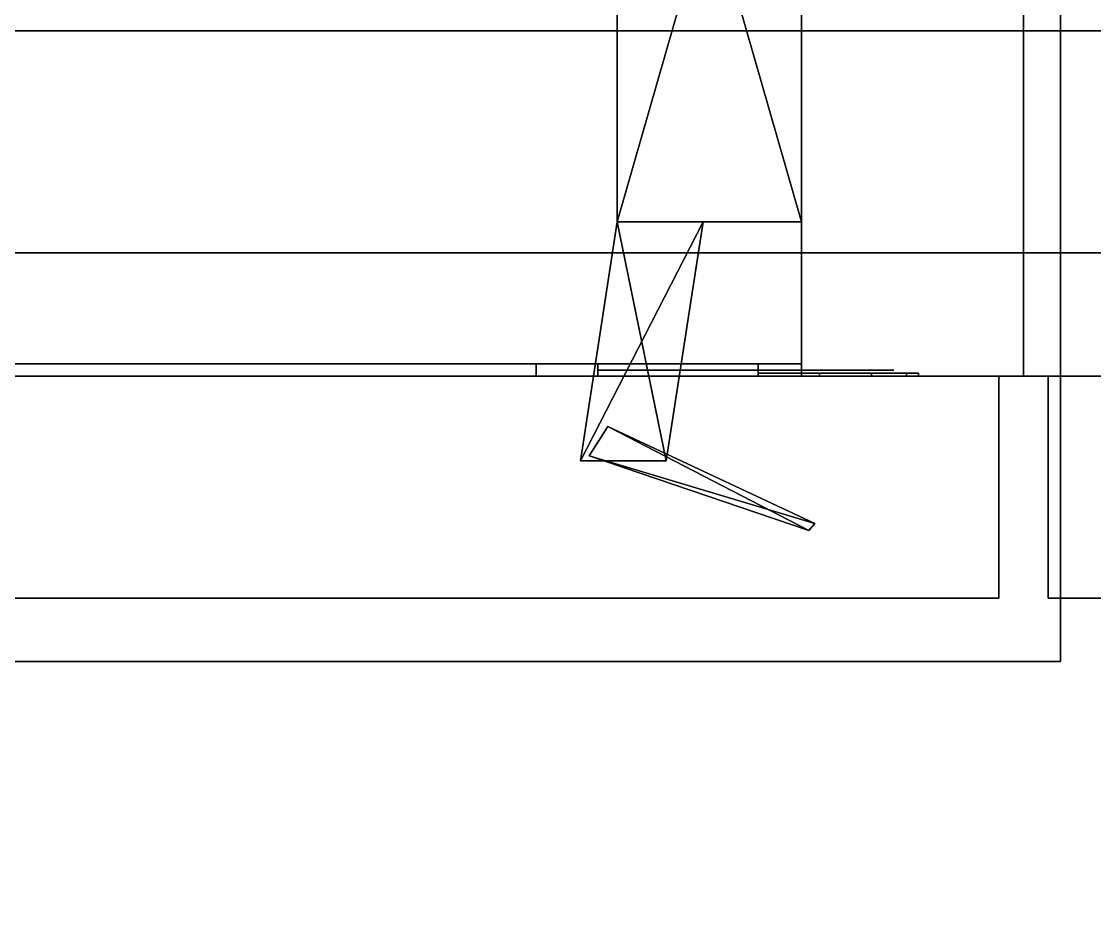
# Model space of a CAD drawing. Extents: x 0 to 5228, y -2725 to 0.
# Drawn here: x 4325.3 to 4412.2, y -773.6 to -701.2 of the extents above; entities that cross this region are included whole.
import ezdxf

# ---------------------------------------------------------------- set-up
doc = ezdxf.new("R2010")
doc.units = 0
for name, color, linetype in [('LAYER0', 7, 'CONTINUOUS'), ('LAYER1', 7, 'CONTINUOUS'), ('LAYER335', 7, 'CONTINUOUS'), ('LAYER336', 7, 'CONTINUOUS'), ('LAYER339', 7, 'CONTINUOUS'), ('LAYER353', 28, 'CONTINUOUS'), ('LAYER354', 253, 'CONTINUOUS'), ('LAYER355', 28, 'CONTINUOUS'), ('LAYER356', 253, 'CONTINUOUS'), ('LAYER357', 251, 'CONTINUOUS'), ('LAYER527', 7, 'CONTINUOUS'), ('LAYER529', 7, 'CONTINUOUS'), ('LAYER546', 7, 'CONTINUOUS'), ('LAYER547', 28, 'CONTINUOUS'), ('LAYER548', 253, 'CONTINUOUS'), ('LAYER549', 28, 'CONTINUOUS'), ('LAYER550', 253, 'CONTINUOUS'), ('LAYER551', 251, 'CONTINUOUS'), ('LAYER552', 7, 'CONTINUOUS'), ('LAYER640', 7, 'CONTINUOUS'), ('LAYER753', 251, 'CONTINUOUS'), ('LAYER755', 251, 'CONTINUOUS'), ('LAYER758', 251, 'CONTINUOUS'), ('LAYER807', 251, 'CONTINUOUS')]:
    doc.layers.add(name, color=color, linetype=linetype)

msp = doc.modelspace()

# ---------------------------------------------------------------- linework, layer by layer
at = {"layer": 'LAYER0', "invisible_edges": 1}
for points in [[(5227.5, 0), (0, -2725.14), (0, 0), (5227.5, 0)], [(5227.5, -2725.14, 5), (0, 0, 5), (0, -2725.14, 5), (5227.5, -2725.14, 5)], [(0, 0, 5), (5227.5, -2725.14, 5), (5227.5, 0, 5), (0, 0, 5)], [(0, -2725.14), (5227.5, 0), (5227.5, -2725.14), (0, -2725.14)]]:
    msp.add_3dface(points, dxfattribs=at)
at = {"layer": 'LAYER335', "invisible_edges": 1}
for points in [[(3740.5, -150, 2474), (4388.5, -730, 2474), (4388.5, -150, 2474), (3740.5, -150, 2474)], [(4388.5, -730, 2474), (3740.5, -150, 2474), (3740.5, -730, 2474), (4388.5, -730, 2474)], [(3740.5, -730, 2456), (4388.5, -150, 2456), (4388.5, -730, 2456), (3740.5, -730, 2456)], [(4388.5, -150, 2456), (3740.5, -730, 2456), (3740.5, -150, 2456), (4388.5, -150, 2456)], [(4388.5, -150, 2456), (4388.5, -730, 2474), (4388.5, -730, 2456), (4388.5, -150, 2456)], [(4388.5, -730, 2474), (4388.5, -150, 2456), (4388.5, -150, 2474), (4388.5, -730, 2474)], [(3740.5, -730, 2456), (4388.5, -730, 2474), (3740.5, -730, 2474), (3740.5, -730, 2456)], [(4388.5, -730, 2474), (3740.5, -730, 2456), (4388.5, -730, 2456), (4388.5, -730, 2474)]]:
    msp.add_3dface(points, dxfattribs=at)
at = {"layer": 'LAYER336', "invisible_edges": 1}
for points in [[(4388.5, -150, 1994), (3740.5, -730, 1994), (3740.5, -150, 1994), (4388.5, -150, 1994)], [(3740.5, -730, 1994), (4388.5, -150, 1994), (4388.5, -730, 1994), (3740.5, -730, 1994)], [(4388.5, -730, 2012), (3740.5, -150, 2012), (3740.5, -730, 2012), (4388.5, -730, 2012)], [(3740.5, -150, 2012), (4388.5, -730, 2012), (4388.5, -150, 2012), (3740.5, -150, 2012)], [(4388.5, -150, 1994), (4388.5, -730, 2012), (4388.5, -730, 1994), (4388.5, -150, 1994)], [(4388.5, -730, 2012), (4388.5, -150, 1994), (4388.5, -150, 2012), (4388.5, -730, 2012)], [(4388.5, -730, 2012), (3740.5, -730, 1994), (4388.5, -730, 1994), (4388.5, -730, 2012)], [(3740.5, -730, 1994), (4388.5, -730, 2012), (3740.5, -730, 2012), (3740.5, -730, 1994)]]:
    msp.add_3dface(points, dxfattribs=at)
at = {"layer": 'LAYER339', "invisible_edges": 1}
for points in [[(4388.5, -150, 1993), (4388.5, -730, 2475), (4388.5, -150, 2475), (4388.5, -150, 1993)], [(4388.5, -730, 2475), (4388.5, -150, 1993), (4388.5, -730, 1993), (4388.5, -730, 2475)], [(4388.5, -150, 1993), (4406.5, -730, 1993), (4388.5, -730, 1993), (4388.5, -150, 1993)], [(4406.5, -730, 1993), (4388.5, -150, 1993), (4406.5, -150, 1993), (4406.5, -730, 1993)], [(4406.5, -150, 2475), (4388.5, -730, 2475), (4406.5, -730, 2475), (4406.5, -150, 2475)], [(4388.5, -730, 2475), (4406.5, -150, 2475), (4388.5, -150, 2475), (4388.5, -730, 2475)], [(4406.5, -730, 1993), (4406.5, -150, 2475), (4406.5, -730, 2475), (4406.5, -730, 1993)], [(4406.5, -150, 2475), (4406.5, -730, 1993), (4406.5, -150, 1993), (4406.5, -150, 2475)], [(4406.5, -730, 1993), (4388.5, -730, 2475), (4388.5, -730, 1993), (4406.5, -730, 1993)], [(4388.5, -730, 2475), (4406.5, -730, 1993), (4406.5, -730, 2475), (4388.5, -730, 2475)]]:
    msp.add_3dface(points, dxfattribs=at)
at = {"layer": 'LAYER353'}
for points in [[(4367, -729, 2117), (4367, -730, 2117), (4367, -729, 2117)], [(4367, -729, 2075), (4385, -729, 2075), (4385, -729, 2075), (4367, -729, 2075)], [(4367, -729, 2117), (4385, -729, 2117), (4385, -729, 2117), (4367, -729, 2117)], [(4385, -729, 2075), (4385, -730, 2075), (4367, -730, 2075), (4367, -729, 2075)], [(4367, -730, 2075), (4367, -730, 2117), (4367, -729, 2117), (4367, -729, 2075)], [(4385, -729, 2117), (4385, -730, 2117), (4367, -730, 2117), (4367, -729, 2117)], [(4372, -729, 2087), (4372, -730, 2087), (4372, -730, 2105), (4372, -729, 2105)], [(4372, -729, 2087), (4372, -730, 2087), (4385, -730, 2087), (4385, -729, 2087)], [(4372, -729, 2105), (4372, -730, 2105), (4385, -730, 2105), (4385, -729, 2105)], [(4385, -729, 2087), (4385, -730, 2087), (4385, -730, 2075), (4385, -729, 2075)], [(4385, -729, 2105), (4385, -730, 2105), (4385, -730, 2117), (4385, -729, 2117)], [(4367, -730, 2075), (4385, -730, 2075), (4385, -730, 2117), (4367, -730, 2117)], [(4372, -730, 2087), (4372, -730, 2105), (4372, -730, 2087)], [(4385, -730, 2087), (4385, -730, 2075), (4385, -730, 2087)], [(4385, -730, 2105), (4385, -730, 2117), (4385, -730, 2105)]]:
    msp.add_3dface(points, dxfattribs=at)
for points, invisible_edges in [([(4367, -729, 2117), (4367, -729, 2075), (4372, -729, 2087), (4372, -729, 2105)], 10), ([(4367, -729, 2075), (4372, -729, 2087), (4385, -729, 2087), (4385, -729, 2075)], 1), ([(4367, -729, 2117), (4372, -729, 2105), (4385, -729, 2105), (4385, -729, 2117)], 1), ([(4385, -729.5, 2105), (4385, -729.5, 2087), (4372, -729.5, 2087), (4372, -729.5, 2105)], 1), ([(4389.209, -729.5, 2101.317), (4389, -729.5, 2090.5), (4385, -729.5, 2087), (4385, -729.5, 2105)], 5), ([(4385, -729.75, 2083), (4389.975, -729.75, 2083.99), (4389, -729.75, 2090.5), (4385, -729.75, 2087)], 2), ([(4389.975, -729.75, 2108.01), (4385, -729.75, 2109), (4385, -729.75, 2105), (4389, -729.75, 2101.5)], 8), ([(4396, -729.5, 2101.5), (4396, -729.5, 2090.5), (4389, -729.5, 2090.5), (4389.209, -729.5, 2101.317)], 4), ([(4389.975, -729.75, 2083.99), (4394.192, -729.75, 2086.808), (4392.5, -729.75, 2090.5), (4389, -729.75, 2090.5)], 10), ([(4394.192, -729.75, 2105.192), (4389.975, -729.75, 2108.01), (4389, -729.75, 2101.5), (4392.5, -729.75, 2101.5)], 10), ([(4394.192, -729.75, 2086.808), (4397.011, -729.75, 2091.025), (4396, -729.75, 2090.5), (4392.5, -729.75, 2090.5)], 10), ([(4397.011, -729.75, 2100.975), (4394.192, -729.75, 2105.192), (4392.5, -729.75, 2101.5), (4396, -729.75, 2101.5)], 10), ([(4397.011, -729.75, 2091.025), (4398, -729.75, 2096), (4396, -729.75, 2096), (4396, -729.75, 2090.5)], 10), ([(4398, -729.75, 2096), (4397.011, -729.75, 2100.975), (4396, -729.75, 2101.5), (4396, -729.75, 2096)], 10)]:
    msp.add_3dface(points, dxfattribs=dict(at, invisible_edges=invisible_edges))
at = {"layer": 'LAYER354'}
for points in [[(4388.5, -717.5, 2089.217), (4373.579, -717.5, 2089.217), (4388.5, -665.5, 2089.217), (4388.5, -717.5, 2089.217)], [(4388.5, -665.5, 2089.217), (4373.579, -717.5, 2089.217), (4373.579, -665.5, 2089.217), (4388.5, -665.5, 2089.217)], [(4388.5, -665.5, 2102.783), (4373.579, -665.5, 2102.783), (4388.5, -717.5, 2102.783), (4388.5, -665.5, 2102.783)], [(4388.5, -717.5, 2102.783), (4373.579, -665.5, 2102.783), (4373.579, -717.5, 2102.783), (4388.5, -717.5, 2102.783)], [(4373.579, -717.5, 2089.217), (4373.579, -717.5, 2102.783), (4373.579, -665.5, 2089.217), (4373.579, -717.5, 2089.217)], [(4373.579, -665.5, 2089.217), (4373.579, -717.5, 2102.783), (4373.579, -665.5, 2102.783), (4373.579, -665.5, 2089.217)], [(4377.558, -736.8652, 2089.217), (4370.594, -736.8652, 2089.217), (4380.542, -717.5, 2089.217), (4377.558, -736.8652, 2089.217)], [(4380.542, -717.5, 2089.217), (4370.594, -736.8652, 2089.217), (4373.579, -717.5, 2089.217), (4380.542, -717.5, 2089.217)], [(4377.558, -736.8652, 2102.783), (4373.579, -717.5, 2102.783), (4370.594, -736.8652, 2102.783), (4377.558, -736.8652, 2102.783)], [(4370.594, -736.8652, 2089.217), (4370.594, -736.8652, 2102.783), (4373.579, -717.5, 2089.217), (4370.594, -736.8652, 2089.217)], [(4373.579, -717.5, 2089.217), (4370.594, -736.8652, 2102.783), (4373.579, -717.5, 2102.783), (4373.579, -717.5, 2089.217)], [(4380.542, -717.5, 2102.783), (4373.579, -717.5, 2102.783), (4377.558, -736.8652, 2102.783), (4380.542, -717.5, 2102.783)], [(4372.808, -734.0752, 2090.348), (4389.091, -742.5, 2090.348), (4371.318, -736.4556, 2090.348), (4372.808, -734.0752, 2090.348)], [(4372.808, -734.0752, 2101.652), (4371.318, -736.4556, 2101.652), (4389.582, -741.9229, 2101.652), (4372.808, -734.0752, 2101.652)], [(4389.582, -741.9229, 2090.348), (4389.091, -742.5, 2090.348), (4372.808, -734.0752, 2090.348), (4389.582, -741.9229, 2090.348)], [(4389.582, -741.9229, 2101.652), (4371.318, -736.4556, 2101.652), (4389.091, -742.5, 2101.652), (4389.582, -741.9229, 2101.652)], [(4389.091, -742.5, 2090.348), (4389.091, -742.5, 2101.652), (4371.318, -736.4556, 2090.348), (4389.091, -742.5, 2090.348)], [(4371.318, -736.4556, 2090.348), (4389.091, -742.5, 2101.652), (4371.318, -736.4556, 2101.652), (4371.318, -736.4556, 2090.348)]]:
    msp.add_3dface(points, dxfattribs=at)
at = {"layer": 'LAYER355'}
for points in [[(4367, -729, 2393), (4367, -730, 2393), (4367, -729, 2393)], [(4367, -729, 2351), (4385, -729, 2351), (4385, -729, 2351), (4367, -729, 2351)], [(4367, -729, 2393), (4385, -729, 2393), (4385, -729, 2393), (4367, -729, 2393)], [(4385, -729, 2351), (4385, -730, 2351), (4367, -730, 2351), (4367, -729, 2351)], [(4367, -730, 2351), (4367, -730, 2393), (4367, -729, 2393), (4367, -729, 2351)], [(4385, -729, 2393), (4385, -730, 2393), (4367, -730, 2393), (4367, -729, 2393)], [(4372, -729, 2363), (4372, -730, 2363), (4372, -730, 2381), (4372, -729, 2381)], [(4372, -729, 2363), (4372, -730, 2363), (4385, -730, 2363), (4385, -729, 2363)], [(4372, -729, 2381), (4372, -730, 2381), (4385, -730, 2381), (4385, -729, 2381)], [(4385, -729, 2363), (4385, -730, 2363), (4385, -730, 2351), (4385, -729, 2351)], [(4385, -729, 2381), (4385, -730, 2381), (4385, -730, 2393), (4385, -729, 2393)], [(4367, -730, 2351), (4385, -730, 2351), (4385, -730, 2393), (4367, -730, 2393)], [(4372, -730, 2363), (4372, -730, 2381), (4372, -730, 2363)], [(4385, -730, 2363), (4385, -730, 2351), (4385, -730, 2363)], [(4385, -730, 2381), (4385, -730, 2393), (4385, -730, 2381)]]:
    msp.add_3dface(points, dxfattribs=at)
for points, invisible_edges in [([(4367, -729, 2393), (4367, -729, 2351), (4372, -729, 2363), (4372, -729, 2381)], 10), ([(4367, -729, 2351), (4372, -729, 2363), (4385, -729, 2363), (4385, -729, 2351)], 1), ([(4367, -729, 2393), (4372, -729, 2381), (4385, -729, 2381), (4385, -729, 2393)], 1), ([(4385, -729.5, 2381), (4385, -729.5, 2363), (4372, -729.5, 2363), (4372, -729.5, 2381)], 1), ([(4389.209, -729.5, 2377.317), (4389, -729.5, 2366.5), (4385, -729.5, 2363), (4385, -729.5, 2381)], 5), ([(4385, -729.75, 2359), (4389.975, -729.75, 2359.99), (4389, -729.75, 2366.5), (4385, -729.75, 2363)], 2), ([(4389.975, -729.75, 2384.01), (4385, -729.75, 2385), (4385, -729.75, 2381), (4389, -729.75, 2377.5)], 8), ([(4396, -729.5, 2377.5), (4396, -729.5, 2366.5), (4389, -729.5, 2366.5), (4389.209, -729.5, 2377.317)], 4), ([(4389.975, -729.75, 2359.99), (4394.192, -729.75, 2362.808), (4392.5, -729.75, 2366.5), (4389, -729.75, 2366.5)], 10), ([(4394.192, -729.75, 2381.192), (4389.975, -729.75, 2384.01), (4389, -729.75, 2377.5), (4392.5, -729.75, 2377.5)], 10), ([(4394.192, -729.75, 2362.808), (4397.011, -729.75, 2367.025), (4396, -729.75, 2366.5), (4392.5, -729.75, 2366.5)], 10), ([(4397.011, -729.75, 2376.975), (4394.192, -729.75, 2381.192), (4392.5, -729.75, 2377.5), (4396, -729.75, 2377.5)], 10), ([(4397.011, -729.75, 2367.025), (4398, -729.75, 2372), (4396, -729.75, 2372), (4396, -729.75, 2366.5)], 10), ([(4398, -729.75, 2372), (4397.011, -729.75, 2376.975), (4396, -729.75, 2377.5), (4396, -729.75, 2372)], 10)]:
    msp.add_3dface(points, dxfattribs=dict(at, invisible_edges=invisible_edges))
at = {"layer": 'LAYER356'}
for points in [[(4388.5, -717.5, 2365.217), (4373.579, -717.5, 2365.217), (4388.5, -665.5, 2365.217), (4388.5, -717.5, 2365.217)], [(4388.5, -665.5, 2365.217), (4373.579, -717.5, 2365.217), (4373.579, -665.5, 2365.217), (4388.5, -665.5, 2365.217)], [(4388.5, -665.5, 2378.783), (4373.579, -665.5, 2378.783), (4388.5, -717.5, 2378.783), (4388.5, -665.5, 2378.783)], [(4388.5, -717.5, 2378.783), (4373.579, -665.5, 2378.783), (4373.579, -717.5, 2378.783), (4388.5, -717.5, 2378.783)], [(4373.579, -717.5, 2365.217), (4373.579, -717.5, 2378.783), (4373.579, -665.5, 2365.217), (4373.579, -717.5, 2365.217)], [(4373.579, -665.5, 2365.217), (4373.579, -717.5, 2378.783), (4373.579, -665.5, 2378.783), (4373.579, -665.5, 2365.217)], [(4377.558, -736.8652, 2365.217), (4370.594, -736.8652, 2365.217), (4380.542, -717.5, 2365.217), (4377.558, -736.8652, 2365.217)], [(4380.542, -717.5, 2365.217), (4370.594, -736.8652, 2365.217), (4373.579, -717.5, 2365.217), (4380.542, -717.5, 2365.217)], [(4377.558, -736.8652, 2378.783), (4373.579, -717.5, 2378.783), (4370.594, -736.8652, 2378.783), (4377.558, -736.8652, 2378.783)], [(4370.594, -736.8652, 2365.217), (4370.594, -736.8652, 2378.783), (4373.579, -717.5, 2365.217), (4370.594, -736.8652, 2365.217)], [(4373.579, -717.5, 2365.217), (4370.594, -736.8652, 2378.783), (4373.579, -717.5, 2378.783), (4373.579, -717.5, 2365.217)], [(4380.542, -717.5, 2378.783), (4373.579, -717.5, 2378.783), (4377.558, -736.8652, 2378.783), (4380.542, -717.5, 2378.783)], [(4372.808, -734.0752, 2366.348), (4389.091, -742.5, 2366.348), (4371.318, -736.4556, 2366.348), (4372.808, -734.0752, 2366.348)], [(4372.808, -734.0752, 2377.652), (4371.318, -736.4556, 2377.652), (4389.582, -741.9229, 2377.652), (4372.808, -734.0752, 2377.652)], [(4389.582, -741.9229, 2366.348), (4389.091, -742.5, 2366.348), (4372.808, -734.0752, 2366.348), (4389.582, -741.9229, 2366.348)], [(4389.582, -741.9229, 2377.652), (4371.318, -736.4556, 2377.652), (4389.091, -742.5, 2377.652), (4389.582, -741.9229, 2377.652)], [(4389.091, -742.5, 2366.348), (4389.091, -742.5, 2377.652), (4371.318, -736.4556, 2366.348), (4389.091, -742.5, 2366.348)], [(4371.318, -736.4556, 2366.348), (4389.091, -742.5, 2377.652), (4371.318, -736.4556, 2377.652), (4371.318, -736.4556, 2366.348)]]:
    msp.add_3dface(points, dxfattribs=at)
at = {"layer": 'LAYER357', "invisible_edges": 1}
for points in [[(4066, -730, 2472), (4404.5, -730, 1968), (4066, -730, 1968), (4066, -730, 2472)], [(4404.5, -730, 1968), (4066, -730, 2472), (4404.5, -730, 2472), (4404.5, -730, 1968)], [(4066, -748, 1968), (4404.5, -730, 1968), (4404.5, -748, 1968), (4066, -748, 1968)], [(4404.5, -730, 1968), (4066, -748, 1968), (4066, -730, 1968), (4404.5, -730, 1968)], [(4066, -730, 2472), (4404.5, -748, 2472), (4404.5, -730, 2472), (4066, -730, 2472)], [(4404.5, -748, 2472), (4066, -730, 2472), (4066, -748, 2472), (4404.5, -748, 2472)], [(4404.5, -748, 2472), (4404.5, -730, 1968), (4404.5, -730, 2472), (4404.5, -748, 2472)], [(4404.5, -730, 1968), (4404.5, -748, 2472), (4404.5, -748, 1968), (4404.5, -730, 1968)], [(4404.5, -748, 2472), (4066, -748, 1968), (4404.5, -748, 1968), (4404.5, -748, 2472)], [(4066, -748, 1968), (4404.5, -748, 2472), (4066, -748, 2472), (4066, -748, 1968)]]:
    msp.add_3dface(points, dxfattribs=at)
at = {"layer": 'LAYER527', "invisible_edges": 1}
for points in [[(4024.5, -174.6001, 538.5), (4388.5, -730, 538.5), (4388.5, -174.6001, 538.5), (4024.5, -174.6001, 538.5)], [(4388.5, -730, 538.5), (4024.5, -174.6001, 538.5), (4024.5, -730, 538.5), (4388.5, -730, 538.5)], [(4024.5, -730, 520.5), (4388.5, -174.6001, 520.5), (4388.5, -730, 520.5), (4024.5, -730, 520.5)], [(4388.5, -174.6001, 520.5), (4024.5, -730, 520.5), (4024.5, -174.6001, 520.5), (4388.5, -174.6001, 520.5)], [(4388.5, -174.6001, 520.5), (4388.5, -730, 538.5), (4388.5, -730, 520.5), (4388.5, -174.6001, 520.5)], [(4388.5, -730, 538.5), (4388.5, -174.6001, 520.5), (4388.5, -174.6001, 538.5), (4388.5, -730, 538.5)], [(4024.5, -730, 520.5), (4388.5, -730, 538.5), (4024.5, -730, 538.5), (4024.5, -730, 520.5)], [(4388.5, -730, 538.5), (4024.5, -730, 520.5), (4388.5, -730, 520.5), (4388.5, -730, 538.5)]]:
    msp.add_3dface(points, dxfattribs=at)
at = {"layer": 'LAYER529', "invisible_edges": 1}
for points in [[(4388.5, -150, 155), (4388.5, -730, 885), (4388.5, -150, 885), (4388.5, -150, 155)], [(4388.5, -730, 885), (4388.5, -150, 155), (4388.5, -730, 155), (4388.5, -730, 885)], [(4388.5, -150, 155), (4406.5, -730, 155), (4388.5, -730, 155), (4388.5, -150, 155)], [(4406.5, -730, 155), (4388.5, -150, 155), (4406.5, -150, 155), (4406.5, -730, 155)], [(4406.5, -150, 885), (4388.5, -730, 885), (4406.5, -730, 885), (4406.5, -150, 885)], [(4388.5, -730, 885), (4406.5, -150, 885), (4388.5, -150, 885), (4388.5, -730, 885)], [(4406.5, -730, 155), (4406.5, -150, 885), (4406.5, -730, 885), (4406.5, -730, 155)], [(4406.5, -150, 885), (4406.5, -730, 155), (4406.5, -150, 155), (4406.5, -150, 885)], [(4406.5, -730, 155), (4388.5, -730, 885), (4388.5, -730, 155), (4406.5, -730, 155)], [(4388.5, -730, 885), (4406.5, -730, 155), (4406.5, -730, 885), (4388.5, -730, 885)]]:
    msp.add_3dface(points, dxfattribs=at)
at = {"layer": 'LAYER546', "invisible_edges": 1}
for points in [[(4388.5, -150, 156), (4024.5, -730, 156), (4024.5, -150, 156), (4388.5, -150, 156)], [(4024.5, -730, 156), (4388.5, -150, 156), (4388.5, -730, 156), (4024.5, -730, 156)], [(4388.5, -730, 174), (4024.5, -150, 174), (4024.5, -730, 174), (4388.5, -730, 174)], [(4024.5, -150, 174), (4388.5, -730, 174), (4388.5, -150, 174), (4024.5, -150, 174)], [(4388.5, -150, 156), (4388.5, -730, 174), (4388.5, -730, 156), (4388.5, -150, 156)], [(4388.5, -730, 174), (4388.5, -150, 156), (4388.5, -150, 174), (4388.5, -730, 174)], [(4388.5, -730, 174), (4024.5, -730, 156), (4388.5, -730, 156), (4388.5, -730, 174)], [(4024.5, -730, 156), (4388.5, -730, 174), (4024.5, -730, 174), (4024.5, -730, 156)]]:
    msp.add_3dface(points, dxfattribs=at)
at = {"layer": 'LAYER547'}
for points in [[(4367, -729, 279), (4367, -730, 279), (4367, -729, 279)], [(4367, -729, 237), (4385, -729, 237), (4385, -729, 237), (4367, -729, 237)], [(4367, -729, 279), (4385, -729, 279), (4385, -729, 279), (4367, -729, 279)], [(4385, -729, 237), (4385, -730, 237), (4367, -730, 237), (4367, -729, 237)], [(4367, -730, 237), (4367, -730, 279), (4367, -729, 279), (4367, -729, 237)], [(4385, -729, 279), (4385, -730, 279), (4367, -730, 279), (4367, -729, 279)], [(4372, -729, 249), (4372, -730, 249), (4372, -730, 267), (4372, -729, 267)], [(4372, -729, 249), (4372, -730, 249), (4385, -730, 249), (4385, -729, 249)], [(4372, -729, 267), (4372, -730, 267), (4385, -730, 267), (4385, -729, 267)], [(4385, -729, 249), (4385, -730, 249), (4385, -730, 237), (4385, -729, 237)], [(4385, -729, 267), (4385, -730, 267), (4385, -730, 279), (4385, -729, 279)], [(4367, -730, 237), (4385, -730, 237), (4385, -730, 279), (4367, -730, 279)], [(4372, -730, 249), (4372, -730, 267), (4372, -730, 249)], [(4385, -730, 249), (4385, -730, 237), (4385, -730, 249)], [(4385, -730, 267), (4385, -730, 279), (4385, -730, 267)]]:
    msp.add_3dface(points, dxfattribs=at)
for points, invisible_edges in [([(4367, -729, 279), (4367, -729, 237), (4372, -729, 249), (4372, -729, 267)], 10), ([(4367, -729, 237), (4372, -729, 249), (4385, -729, 249), (4385, -729, 237)], 1), ([(4367, -729, 279), (4372, -729, 267), (4385, -729, 267), (4385, -729, 279)], 1), ([(4385, -729.5, 267), (4385, -729.5, 249), (4372, -729.5, 249), (4372, -729.5, 267)], 1), ([(4389.209, -729.5, 263.3167), (4389, -729.5, 252.5), (4385, -729.5, 249), (4385, -729.5, 267)], 5), ([(4385, -729.75, 245), (4389.975, -729.75, 245.9896), (4389, -729.75, 252.5), (4385, -729.75, 249)], 2), ([(4389.975, -729.75, 270.0104), (4385, -729.75, 271), (4385, -729.75, 267), (4389, -729.75, 263.5)], 8), ([(4396, -729.5, 263.5), (4396, -729.5, 252.5), (4389, -729.5, 252.5), (4389.209, -729.5, 263.3167)], 4), ([(4389.975, -729.75, 245.9896), (4394.192, -729.75, 248.8076), (4392.5, -729.75, 252.5), (4389, -729.75, 252.5)], 10), ([(4394.192, -729.75, 267.1924), (4389.975, -729.75, 270.0104), (4389, -729.75, 263.5), (4392.5, -729.75, 263.5)], 10), ([(4394.192, -729.75, 248.8076), (4397.011, -729.75, 253.0251), (4396, -729.75, 252.5), (4392.5, -729.75, 252.5)], 10), ([(4397.011, -729.75, 262.9749), (4394.192, -729.75, 267.1924), (4392.5, -729.75, 263.5), (4396, -729.75, 263.5)], 10), ([(4397.011, -729.75, 253.0251), (4398, -729.75, 258), (4396, -729.75, 258), (4396, -729.75, 252.5)], 10), ([(4398, -729.75, 258), (4397.011, -729.75, 262.9749), (4396, -729.75, 263.5), (4396, -729.75, 258)], 10)]:
    msp.add_3dface(points, dxfattribs=dict(at, invisible_edges=invisible_edges))
at = {"layer": 'LAYER548'}
for points in [[(4388.5, -717.5, 251.2174), (4373.579, -717.5, 251.2174), (4388.5, -665.5, 251.2174), (4388.5, -717.5, 251.2174)], [(4388.5, -665.5, 251.2174), (4373.579, -717.5, 251.2174), (4373.579, -665.5, 251.2174), (4388.5, -665.5, 251.2174)], [(4388.5, -665.5, 264.7826), (4373.579, -665.5, 264.7826), (4388.5, -717.5, 264.7826), (4388.5, -665.5, 264.7826)], [(4388.5, -717.5, 264.7826), (4373.579, -665.5, 264.7826), (4373.579, -717.5, 264.7826), (4388.5, -717.5, 264.7826)], [(4373.579, -717.5, 251.2174), (4373.579, -717.5, 264.7826), (4373.579, -665.5, 251.2174), (4373.579, -717.5, 251.2174)], [(4373.579, -665.5, 251.2174), (4373.579, -717.5, 264.7826), (4373.579, -665.5, 264.7826), (4373.579, -665.5, 251.2174)], [(4377.558, -736.8652, 251.2174), (4370.594, -736.8652, 251.2174), (4380.542, -717.5, 251.2174), (4377.558, -736.8652, 251.2174)], [(4380.542, -717.5, 251.2174), (4370.594, -736.8652, 251.2174), (4373.579, -717.5, 251.2174), (4380.542, -717.5, 251.2174)], [(4377.558, -736.8652, 264.7826), (4373.579, -717.5, 264.7826), (4370.594, -736.8652, 264.7826), (4377.558, -736.8652, 264.7826)], [(4370.594, -736.8652, 251.2174), (4370.594, -736.8652, 264.7826), (4373.579, -717.5, 251.2174), (4370.594, -736.8652, 251.2174)], [(4373.579, -717.5, 251.2174), (4370.594, -736.8652, 264.7826), (4373.579, -717.5, 264.7826), (4373.579, -717.5, 251.2174)], [(4380.542, -717.5, 264.7826), (4373.579, -717.5, 264.7826), (4377.558, -736.8652, 264.7826), (4380.542, -717.5, 264.7826)], [(4372.808, -734.0752, 252.3477), (4389.091, -742.5, 252.3477), (4371.318, -736.4556, 252.3477), (4372.808, -734.0752, 252.3477)], [(4372.808, -734.0752, 263.652), (4371.318, -736.4556, 263.652), (4389.582, -741.9229, 263.652), (4372.808, -734.0752, 263.652)], [(4389.582, -741.9229, 252.3477), (4389.091, -742.5, 252.3477), (4372.808, -734.0752, 252.3477), (4389.582, -741.9229, 252.3477)], [(4389.582, -741.9229, 263.652), (4371.318, -736.4556, 263.652), (4389.091, -742.5, 263.652), (4389.582, -741.9229, 263.652)], [(4389.091, -742.5, 252.3477), (4389.091, -742.5, 263.652), (4371.318, -736.4556, 252.3477), (4389.091, -742.5, 252.3477)], [(4371.318, -736.4556, 252.3477), (4389.091, -742.5, 263.652), (4371.318, -736.4556, 263.652), (4371.318, -736.4556, 252.3477)]]:
    msp.add_3dface(points, dxfattribs=at)
at = {"layer": 'LAYER549'}
for points in [[(4367, -729, 803), (4367, -730, 803), (4367, -729, 803)], [(4367, -729, 761), (4385, -729, 761), (4385, -729, 761), (4367, -729, 761)], [(4367, -729, 803), (4385, -729, 803), (4385, -729, 803), (4367, -729, 803)], [(4385, -729, 761), (4385, -730, 761), (4367, -730, 761), (4367, -729, 761)], [(4367, -730, 761), (4367, -730, 803), (4367, -729, 803), (4367, -729, 761)], [(4385, -729, 803), (4385, -730, 803), (4367, -730, 803), (4367, -729, 803)], [(4372, -729, 773), (4372, -730, 773), (4372, -730, 791), (4372, -729, 791)], [(4372, -729, 773), (4372, -730, 773), (4385, -730, 773), (4385, -729, 773)], [(4372, -729, 791), (4372, -730, 791), (4385, -730, 791), (4385, -729, 791)], [(4385, -729, 773), (4385, -730, 773), (4385, -730, 761), (4385, -729, 761)], [(4385, -729, 791), (4385, -730, 791), (4385, -730, 803), (4385, -729, 803)], [(4367, -730, 761), (4385, -730, 761), (4385, -730, 803), (4367, -730, 803)], [(4372, -730, 773), (4372, -730, 791), (4372, -730, 773)], [(4385, -730, 773), (4385, -730, 761), (4385, -730, 773)], [(4385, -730, 791), (4385, -730, 803), (4385, -730, 791)]]:
    msp.add_3dface(points, dxfattribs=at)
for points, invisible_edges in [([(4367, -729, 803), (4367, -729, 761), (4372, -729, 773), (4372, -729, 791)], 10), ([(4367, -729, 761), (4372, -729, 773), (4385, -729, 773), (4385, -729, 761)], 1), ([(4367, -729, 803), (4372, -729, 791), (4385, -729, 791), (4385, -729, 803)], 1), ([(4385, -729.5, 791), (4385, -729.5, 773), (4372, -729.5, 773), (4372, -729.5, 791)], 1), ([(4389.209, -729.5, 787.3167), (4389, -729.5, 776.5), (4385, -729.5, 773), (4385, -729.5, 791)], 5), ([(4385, -729.75, 769), (4389.975, -729.75, 769.9896), (4389, -729.75, 776.5), (4385, -729.75, 773)], 2), ([(4389.975, -729.75, 794.0104), (4385, -729.75, 795), (4385, -729.75, 791), (4389, -729.75, 787.5)], 8), ([(4396, -729.5, 787.5), (4396, -729.5, 776.5), (4389, -729.5, 776.5), (4389.209, -729.5, 787.3167)], 4), ([(4389.975, -729.75, 769.9896), (4394.192, -729.75, 772.8076), (4392.5, -729.75, 776.5), (4389, -729.75, 776.5)], 10), ([(4394.192, -729.75, 791.1924), (4389.975, -729.75, 794.0104), (4389, -729.75, 787.5), (4392.5, -729.75, 787.5)], 10), ([(4394.192, -729.75, 772.8076), (4397.011, -729.75, 777.0251), (4396, -729.75, 776.5), (4392.5, -729.75, 776.5)], 10), ([(4397.011, -729.75, 786.9749), (4394.192, -729.75, 791.1924), (4392.5, -729.75, 787.5), (4396, -729.75, 787.5)], 10), ([(4397.011, -729.75, 777.0251), (4398, -729.75, 782), (4396, -729.75, 782), (4396, -729.75, 776.5)], 10), ([(4398, -729.75, 782), (4397.011, -729.75, 786.9749), (4396, -729.75, 787.5), (4396, -729.75, 782)], 10)]:
    msp.add_3dface(points, dxfattribs=dict(at, invisible_edges=invisible_edges))
at = {"layer": 'LAYER550'}
for points in [[(4388.5, -717.5, 775.2174), (4373.579, -717.5, 775.2174), (4388.5, -665.5, 775.2174), (4388.5, -717.5, 775.2174)], [(4388.5, -665.5, 775.2174), (4373.579, -717.5, 775.2174), (4373.579, -665.5, 775.2174), (4388.5, -665.5, 775.2174)], [(4388.5, -665.5, 788.7826), (4373.579, -665.5, 788.7826), (4388.5, -717.5, 788.7826), (4388.5, -665.5, 788.7826)], [(4388.5, -717.5, 788.7826), (4373.579, -665.5, 788.7826), (4373.579, -717.5, 788.7826), (4388.5, -717.5, 788.7826)], [(4373.579, -717.5, 775.2174), (4373.579, -717.5, 788.7826), (4373.579, -665.5, 775.2174), (4373.579, -717.5, 775.2174)], [(4373.579, -665.5, 775.2174), (4373.579, -717.5, 788.7826), (4373.579, -665.5, 788.7826), (4373.579, -665.5, 775.2174)], [(4377.558, -736.8652, 775.2174), (4370.594, -736.8652, 775.2174), (4380.542, -717.5, 775.2174), (4377.558, -736.8652, 775.2174)], [(4380.542, -717.5, 775.2174), (4370.594, -736.8652, 775.2174), (4373.579, -717.5, 775.2174), (4380.542, -717.5, 775.2174)], [(4377.558, -736.8652, 788.7826), (4373.579, -717.5, 788.7826), (4370.594, -736.8652, 788.7826), (4377.558, -736.8652, 788.7826)], [(4370.594, -736.8652, 775.2174), (4370.594, -736.8652, 788.7826), (4373.579, -717.5, 775.2174), (4370.594, -736.8652, 775.2174)], [(4373.579, -717.5, 775.2174), (4370.594, -736.8652, 788.7826), (4373.579, -717.5, 788.7826), (4373.579, -717.5, 775.2174)], [(4380.542, -717.5, 788.7826), (4373.579, -717.5, 788.7826), (4377.558, -736.8652, 788.7826), (4380.542, -717.5, 788.7826)], [(4372.808, -734.0752, 776.3477), (4389.091, -742.5, 776.3477), (4371.318, -736.4556, 776.3477), (4372.808, -734.0752, 776.3477)], [(4372.808, -734.0752, 787.652), (4371.318, -736.4556, 787.652), (4389.582, -741.9229, 787.652), (4372.808, -734.0752, 787.652)], [(4389.582, -741.9229, 776.3477), (4389.091, -742.5, 776.3477), (4372.808, -734.0752, 776.3477), (4389.582, -741.9229, 776.3477)], [(4389.582, -741.9229, 787.652), (4371.318, -736.4556, 787.652), (4389.091, -742.5, 787.652), (4389.582, -741.9229, 787.652)], [(4389.091, -742.5, 776.3477), (4389.091, -742.5, 787.652), (4371.318, -736.4556, 776.3477), (4389.091, -742.5, 776.3477)], [(4371.318, -736.4556, 776.3477), (4389.091, -742.5, 787.652), (4371.318, -736.4556, 787.652), (4371.318, -736.4556, 776.3477)]]:
    msp.add_3dface(points, dxfattribs=at)
at = {"layer": 'LAYER551', "invisible_edges": 1}
for points in [[(4008.5, -730, 882), (4404.5, -730, 158), (4008.5, -730, 158), (4008.5, -730, 882)], [(4404.5, -730, 158), (4008.5, -730, 882), (4404.5, -730, 882), (4404.5, -730, 158)], [(4008.5, -748, 158), (4404.5, -730, 158), (4404.5, -748, 158), (4008.5, -748, 158)], [(4404.5, -730, 158), (4008.5, -748, 158), (4008.5, -730, 158), (4404.5, -730, 158)], [(4008.5, -730, 882), (4404.5, -748, 882), (4404.5, -730, 882), (4008.5, -730, 882)], [(4404.5, -748, 882), (4008.5, -730, 882), (4008.5, -748, 882), (4404.5, -748, 882)], [(4404.5, -748, 882), (4404.5, -730, 158), (4404.5, -730, 882), (4404.5, -748, 882)], [(4404.5, -730, 158), (4404.5, -748, 882), (4404.5, -748, 158), (4404.5, -730, 158)], [(4404.5, -748, 882), (4008.5, -748, 158), (4404.5, -748, 158), (4404.5, -748, 882)], [(4008.5, -748, 158), (4404.5, -748, 882), (4008.5, -748, 882), (4008.5, -748, 158)]]:
    msp.add_3dface(points, dxfattribs=at)
at = {"layer": 'LAYER552', "invisible_edges": 1}
for points in [[(4388.5, -649, 866.5), (4024.5, -729, 866.5), (4024.5, -649, 866.5), (4388.5, -649, 866.5)], [(4024.5, -729, 866.5), (4388.5, -649, 866.5), (4388.5, -729, 866.5), (4024.5, -729, 866.5)], [(4388.5, -729, 884.5), (4024.5, -649, 884.5), (4024.5, -729, 884.5), (4388.5, -729, 884.5)], [(4024.5, -649, 884.5), (4388.5, -729, 884.5), (4388.5, -649, 884.5), (4024.5, -649, 884.5)], [(4388.5, -649, 866.5), (4388.5, -729, 884.5), (4388.5, -729, 866.5), (4388.5, -649, 866.5)], [(4388.5, -729, 884.5), (4388.5, -649, 866.5), (4388.5, -649, 884.5), (4388.5, -729, 884.5)], [(4388.5, -729, 884.5), (4024.5, -729, 866.5), (4388.5, -729, 866.5), (4388.5, -729, 884.5)], [(4024.5, -729, 866.5), (4388.5, -729, 884.5), (4024.5, -729, 884.5), (4024.5, -729, 866.5)]]:
    msp.add_3dface(points, dxfattribs=at)
at = {"layer": 'LAYER640'}
for points, invisible_edges in [([(3232.06, -305.5, 885), (4409.5, -153.1201, 885), (4409.5, -753.1201, 885), (3232.06, -305.5, 885)], 5), ([(4409.5, -153.1201, 925), (3232.06, -305.5, 925), (4409.5, -753.1201, 925), (4409.5, -153.1201, 925)], 3), ([(4409.5, -753.1201, 885), (4409.5, -153.1201, 925), (4409.5, -753.1201, 925), (4409.5, -753.1201, 885)], 1), ([(4409.5, -153.1201, 925), (4409.5, -753.1201, 885), (4409.5, -153.1201, 885), (4409.5, -153.1201, 925)], 1), ([(3232.06, -305.5, 885), (4409.5, -753.1201, 885), (3249.29, -313.0801, 885), (3232.06, -305.5, 885)], 3), ([(4409.5, -753.1201, 925), (3232.06, -305.5, 925), (3249.29, -313.0801, 925), (4409.5, -753.1201, 925)], 5), ([(3249.29, -313.0801, 885), (4409.5, -753.1201, 885), (3264.54, -322.3101, 885), (3249.29, -313.0801, 885)], 3), ([(4409.5, -753.1201, 925), (3249.29, -313.0801, 925), (3264.54, -322.3101, 925), (4409.5, -753.1201, 925)], 5), ([(3264.54, -322.3101, 885), (4409.5, -753.1201, 885), (3277.46, -333.1899, 885), (3264.54, -322.3101, 885)], 3), ([(4409.5, -753.1201, 925), (3264.54, -322.3101, 925), (3277.46, -333.1899, 925), (4409.5, -753.1201, 925)], 5), ([(3277.46, -333.1899, 885), (4409.5, -753.1201, 885), (3288.06, -345.5, 885), (3277.46, -333.1899, 885)], 3), ([(4409.5, -753.1201, 925), (3277.46, -333.1899, 925), (3288.06, -345.5, 925), (4409.5, -753.1201, 925)], 5), ([(3288.06, -345.5, 885), (4409.5, -753.1201, 885), (3295.68, -358.75, 885), (3288.06, -345.5, 885)], 3), ([(4409.5, -753.1201, 925), (3288.06, -345.5, 925), (3295.68, -358.75, 925), (4409.5, -753.1201, 925)], 5), ([(3295.68, -358.75, 885), (4409.5, -753.1201, 885), (3300.32, -372.7202, 885), (3295.68, -358.75, 885)], 3), ([(4409.5, -753.1201, 925), (3295.68, -358.75, 925), (3300.32, -372.7202, 925), (4409.5, -753.1201, 925)], 5), ([(3300.32, -372.7202, 885), (4409.5, -753.1201, 885), (3301.98, -386.9199, 885), (3300.32, -372.7202, 885)], 3), ([(4409.5, -753.1201, 925), (3300.32, -372.7202, 925), (3301.98, -386.9199, 925), (4409.5, -753.1201, 925)], 5), ([(3301.98, -386.9199, 885), (4409.5, -753.1201, 885), (3300.32, -563.4702, 885), (3301.98, -386.9199, 885)], 3), ([(4409.5, -753.1201, 925), (3301.98, -386.9199, 925), (3300.32, -563.4702, 925), (4409.5, -753.1201, 925)], 5), ([(3300.32, -563.4702, 885), (4409.5, -753.1201, 885), (3295.68, -577.2002, 885), (3300.32, -563.4702, 885)], 3), ([(4409.5, -753.1201, 925), (3300.32, -563.4702, 925), (3295.68, -577.2002, 925), (4409.5, -753.1201, 925)], 5), ([(3295.68, -577.2002, 885), (4409.5, -753.1201, 885), (3288.06, -590.4502, 885), (3295.68, -577.2002, 885)], 3), ([(4409.5, -753.1201, 925), (3295.68, -577.2002, 925), (3288.06, -590.4502, 925), (4409.5, -753.1201, 925)], 5), ([(3288.06, -590.4502, 885), (4409.5, -753.1201, 885), (3277.46, -602.7603, 885), (3288.06, -590.4502, 885)], 3), ([(4409.5, -753.1201, 925), (3288.06, -590.4502, 925), (3277.46, -602.7603, 925), (4409.5, -753.1201, 925)], 5), ([(3277.46, -602.7603, 885), (4409.5, -753.1201, 885), (3264.54, -613.6401, 885), (3277.46, -602.7603, 885)], 3), ([(4409.5, -753.1201, 925), (3277.46, -602.7603, 925), (3264.54, -613.6401, 925), (4409.5, -753.1201, 925)], 5), ([(3264.54, -613.6401, 885), (4409.5, -753.1201, 885), (3249.29, -622.8701, 885), (3264.54, -613.6401, 885)], 3), ([(4409.5, -753.1201, 925), (3264.54, -613.6401, 925), (3249.29, -622.8701, 925), (4409.5, -753.1201, 925)], 5), ([(3249.29, -622.8701, 885), (4409.5, -753.1201, 885), (3232.06, -630.4502, 885), (3249.29, -622.8701, 885)], 3), ([(4409.5, -753.1201, 925), (3249.29, -622.8701, 925), (3232.06, -630.4502, 925), (4409.5, -753.1201, 925)], 5), ([(3232.06, -630.4502, 885), (4409.5, -753.1201, 885), (3213.51, -635.8901, 885), (3232.06, -630.4502, 885)], 3), ([(4409.5, -753.1201, 925), (3232.06, -630.4502, 925), (3213.51, -635.8901, 925), (4409.5, -753.1201, 925)], 5), ([(3213.51, -635.8901, 885), (4409.5, -753.1201, 885), (3194.29, -639.2002, 885), (3213.51, -635.8901, 885)], 3), ([(4409.5, -753.1201, 925), (3213.51, -635.8901, 925), (3194.29, -639.2002, 925), (4409.5, -753.1201, 925)], 5), ([(3194.29, -639.2002, 885), (4409.5, -753.1201, 885), (3174.07, -640.3901, 885), (3194.29, -639.2002, 885)], 3), ([(4409.5, -753.1201, 925), (3194.29, -639.2002, 925), (3174.07, -640.3901, 925), (4409.5, -753.1201, 925)], 5), ([(2354.5, -753.1201, 885), (2868.89, -640.3901, 885), (4409.5, -753.1201, 885), (2354.5, -753.1201, 885)], 3), ([(4409.5, -753.1201, 925), (3174.07, -640.3901, 925), (2354.5, -753.1201, 925), (4409.5, -753.1201, 925)], 3), ([(3174.07, -640.3901, 885), (4409.5, -753.1201, 885), (2868.89, -640.3901, 885), (3174.07, -640.3901, 885)], 3), ([(2354.5, -753.1201, 925), (4409.5, -753.1201, 885), (4409.5, -753.1201, 925), (2354.5, -753.1201, 925)], 1), ([(4409.5, -753.1201, 885), (2354.5, -753.1201, 925), (2354.5, -753.1201, 885), (4409.5, -753.1201, 885)], 1)]:
    msp.add_3dface(points, dxfattribs=dict(at, invisible_edges=invisible_edges))
at = {"layer": 'LAYER753', "invisible_edges": 1}
for points in [[(4409.5, -450, 1975), (2354.5, -730, 1975), (2354.5, -450, 1975), (4409.5, -450, 1975)], [(2354.5, -730, 1975), (4409.5, -450, 1975), (4409.5, -730, 1975), (2354.5, -730, 1975)], [(4409.5, -730, 1993), (2354.5, -450, 1993), (2354.5, -730, 1993), (4409.5, -730, 1993)], [(2354.5, -450, 1993), (4409.5, -730, 1993), (4409.5, -450, 1993), (2354.5, -450, 1993)], [(4409.5, -450, 1975), (4409.5, -730, 1993), (4409.5, -730, 1975), (4409.5, -450, 1975)], [(4409.5, -730, 1993), (4409.5, -450, 1975), (4409.5, -450, 1993), (4409.5, -730, 1993)], [(4409.5, -730, 1993), (2354.5, -730, 1975), (4409.5, -730, 1975), (4409.5, -730, 1993)], [(2354.5, -730, 1975), (4409.5, -730, 1993), (2354.5, -730, 1993), (2354.5, -730, 1975)]]:
    msp.add_3dface(points, dxfattribs=at)
at = {"layer": 'LAYER755', "invisible_edges": 1}
for points in [[(5098.5, -702, 2545), (3038.5, -702, 2475), (3038.5, -702, 2545), (5098.5, -702, 2545)], [(3038.5, -702, 2475), (5098.5, -702, 2545), (5098.5, -702, 2475), (3038.5, -702, 2475)], [(5098.5, -720, 2475), (3038.5, -702, 2475), (5098.5, -702, 2475), (5098.5, -720, 2475)], [(3038.5, -702, 2475), (5098.5, -720, 2475), (3038.5, -720, 2475), (3038.5, -702, 2475)], [(3038.5, -720, 2545), (5098.5, -702, 2545), (3038.5, -702, 2545), (3038.5, -720, 2545)], [(5098.5, -702, 2545), (3038.5, -720, 2545), (5098.5, -720, 2545), (5098.5, -702, 2545)], [(5098.5, -720, 2475), (3038.5, -720, 2545), (3038.5, -720, 2475), (5098.5, -720, 2475)], [(3038.5, -720, 2545), (5098.5, -720, 2475), (5098.5, -720, 2545), (3038.5, -720, 2545)]]:
    msp.add_3dface(points, dxfattribs=at)
at = {"layer": 'LAYER758', "invisible_edges": 1}
for points in [[(4406.5, -150, 155), (4424.5, -730, 155), (4406.5, -730, 155), (4406.5, -150, 155)], [(4424.5, -730, 155), (4406.5, -150, 155), (4424.5, -150, 155), (4424.5, -730, 155)], [(4424.5, -150, 2475), (4406.5, -730, 2475), (4424.5, -730, 2475), (4424.5, -150, 2475)], [(4406.5, -730, 2475), (4424.5, -150, 2475), (4406.5, -150, 2475), (4406.5, -730, 2475)], [(4406.5, -730, 2475), (4406.5, -150, 155), (4406.5, -730, 155), (4406.5, -730, 2475)], [(4406.5, -150, 155), (4406.5, -730, 2475), (4406.5, -150, 2475), (4406.5, -150, 155)], [(4406.5, -730, 2475), (4424.5, -730, 155), (4424.5, -730, 2475), (4406.5, -730, 2475)], [(4424.5, -730, 155), (4406.5, -730, 2475), (4406.5, -730, 155), (4424.5, -730, 155)]]:
    msp.add_3dface(points, dxfattribs=at)
at = {"layer": 'LAYER807', "invisible_edges": 1}
for points in [[(4784.5, -730, 158), (4408.5, -730, 2472), (4784.5, -730, 2472), (4784.5, -730, 158)], [(4408.5, -730, 2472), (4784.5, -730, 158), (4408.5, -730, 158), (4408.5, -730, 2472)], [(4784.5, -730, 158), (4408.5, -748, 158), (4408.5, -730, 158), (4784.5, -730, 158)], [(4408.5, -748, 158), (4784.5, -730, 158), (4784.5, -748, 158), (4408.5, -748, 158)], [(4408.5, -748, 158), (4408.5, -730, 2472), (4408.5, -730, 158), (4408.5, -748, 158)], [(4408.5, -730, 2472), (4408.5, -748, 158), (4408.5, -748, 2472), (4408.5, -730, 2472)], [(4784.5, -748, 2472), (4408.5, -730, 2472), (4408.5, -748, 2472), (4784.5, -748, 2472)], [(4408.5, -730, 2472), (4784.5, -748, 2472), (4784.5, -730, 2472), (4408.5, -730, 2472)], [(4408.5, -748, 158), (4784.5, -748, 2472), (4408.5, -748, 2472), (4408.5, -748, 158)], [(4784.5, -748, 2472), (4408.5, -748, 158), (4784.5, -748, 158), (4784.5, -748, 2472)]]:
    msp.add_3dface(points, dxfattribs=at)

# ---------------------------------------------------------------- meshes
at = {"layer": 'LAYER1'}
mesh = msp.add_polymesh((6, 2), dxfattribs=at)
for k, corner in enumerate([(4927.5, -150, 2523), (977.5, -150, 2523), (4927.5, -330, 2523), (4927.5, -150, 2523), (5077.5, -330, 2523), (4927.5, -330, 2523), (5077.5, -2165, 2523), (5077.5, -330, 2523), (2281.5, -2165, 2523), (5077.5, -2165, 2523), (2281.5, -2315, 2523), (5227.5, -2315, 2523)]):
    mesh.set_mesh_vertex(divmod(k, 2), corner)
at = {"layer": 'LAYER353'}
mesh = msp.add_polymesh((2, 9), dxfattribs=at)
for k, corner in enumerate([(4385, -729.75, 2083), (4389.975, -729.75, 2083.99), (4394.192, -729.75, 2086.808), (4397.011, -729.75, 2091.025), (4398, -729.75, 2096), (4397.011, -729.75, 2100.975), (4394.192, -729.75, 2105.192), (4389.975, -729.75, 2108.01), (4385, -729.75, 2109), (4385, -730, 2083), (4389.975, -730, 2083.99), (4394.192, -730, 2086.808), (4397.011, -730, 2091.025), (4398, -730, 2096), (4397.011, -730, 2100.975), (4394.192, -730, 2105.192), (4389.975, -730, 2108.01), (4385, -730, 2109)]):
    mesh.set_mesh_vertex(divmod(k, 9), corner)
at = {"layer": 'LAYER355'}
mesh = msp.add_polymesh((2, 9), dxfattribs=at)
for k, corner in enumerate([(4385, -729.75, 2359), (4389.975, -729.75, 2359.99), (4394.192, -729.75, 2362.808), (4397.011, -729.75, 2367.025), (4398, -729.75, 2372), (4397.011, -729.75, 2376.975), (4394.192, -729.75, 2381.192), (4389.975, -729.75, 2384.01), (4385, -729.75, 2385), (4385, -730, 2359), (4389.975, -730, 2359.99), (4394.192, -730, 2362.808), (4397.011, -730, 2367.025), (4398, -730, 2372), (4397.011, -730, 2376.975), (4394.192, -730, 2381.192), (4389.975, -730, 2384.01), (4385, -730, 2385)]):
    mesh.set_mesh_vertex(divmod(k, 9), corner)
at = {"layer": 'LAYER547'}
mesh = msp.add_polymesh((2, 9), dxfattribs=at)
for k, corner in enumerate([(4385, -729.75, 245), (4389.975, -729.75, 245.9896), (4394.192, -729.75, 248.8076), (4397.011, -729.75, 253.0251), (4398, -729.75, 258), (4397.011, -729.75, 262.9749), (4394.192, -729.75, 267.1924), (4389.975, -729.75, 270.0104), (4385, -729.75, 271), (4385, -730, 245), (4389.975, -730, 245.9896), (4394.192, -730, 248.8076), (4397.011, -730, 253.0251), (4398, -730, 258), (4397.011, -730, 262.9749), (4394.192, -730, 267.1924), (4389.975, -730, 270.0104), (4385, -730, 271)]):
    mesh.set_mesh_vertex(divmod(k, 9), corner)
at = {"layer": 'LAYER549'}
mesh = msp.add_polymesh((2, 9), dxfattribs=at)
for k, corner in enumerate([(4385, -729.75, 769), (4389.975, -729.75, 769.9896), (4394.192, -729.75, 772.8076), (4397.011, -729.75, 777.0251), (4398, -729.75, 782), (4397.011, -729.75, 786.9749), (4394.192, -729.75, 791.1924), (4389.975, -729.75, 794.0104), (4385, -729.75, 795), (4385, -730, 769), (4389.975, -730, 769.9896), (4394.192, -730, 772.8076), (4397.011, -730, 777.0251), (4398, -730, 782), (4397.011, -730, 786.9749), (4394.192, -730, 791.1924), (4389.975, -730, 794.0104), (4385, -730, 795)]):
    mesh.set_mesh_vertex(divmod(k, 9), corner)

doc.saveas('drawing.dxf')
